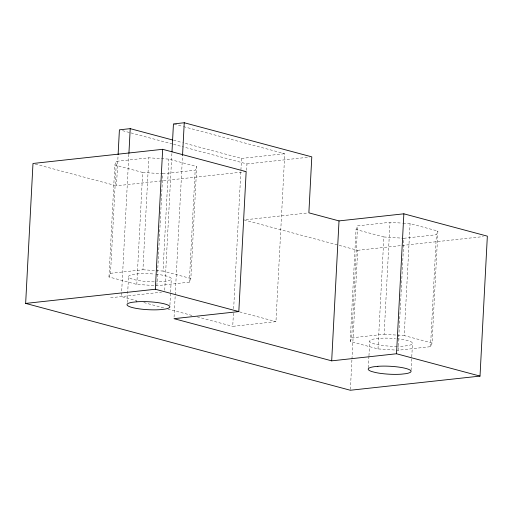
<?xml version="1.0" encoding="UTF-8"?>
<svg xmlns="http://www.w3.org/2000/svg" width="513" height="513" viewBox="0 0 513 513"><rect width="100%" height="100%" fill="white"/><g stroke="black" fill="none" stroke-linecap="round" stroke-linejoin="round"><path stroke-width="0.38" stroke-dasharray="2.56 1.92" d="M108.98 276.969L114.848 165.013L116.38 161.351L148.802 157.812L168.886 159.113L196.716 166.558L190.849 278.508L189.316 282.169L156.895 285.715L136.811 284.414L108.98 276.969L110.513 273.307L116.38 161.351M246.157 171.643L116.477 185.802L118.067 155.413M128.872 154.233L121.414 296.578L136.875 300.708M127.179 302.458L128.519 276.866M136.811 284.414L142.678 172.458L114.848 165.013M110.513 273.307L142.935 269.767L148.802 157.812M156.895 285.715L162.762 173.76L195.184 170.22L196.716 166.558M190.849 278.508L163.019 271.069L168.886 159.113M164.724 290.255L171.893 153.515M169.925 304.998L170.553 293.006M170.598 292.205L171.31 278.61M174.067 317.066L182.532 155.529M189.316 282.169L195.184 170.22M183.494 126.615L284.76 153.701L275.962 321.632L232.735 326.351L233.447 312.757M233.652 308.755L241.533 158.421L182.782 142.704M246.625 170.342L246.958 163.942L184.347 147.193M403.122 223.174L410.079 223.623L437.903 231.068L432.036 343.024L430.51 346.685L398.088 350.225L378.004 348.923L350.174 341.478L356.041 229.523L357.574 225.867L389.995 222.321L402.352 223.123M350.174 341.478L351.706 337.817L357.574 225.867M350.373 389.457L351.924 359.87M351.969 359.068L357.664 250.312L244.028 219.917L308.076 212.927M368.334 367.783L368.918 356.586M368.962 355.791L369.719 341.395M378.004 348.923L383.871 236.968L356.041 229.523M351.706 337.817L384.128 334.277L389.995 222.321M398.088 350.225L403.955 238.269L436.377 234.73L437.903 231.068M432.036 343.024L404.212 335.579L410.079 223.623M411.073 370.296L412.497 343.107M430.51 346.685L436.377 234.73M241.533 158.421L284.76 153.701M246.958 163.942L309.429 157.119M357.664 250.312L483.374 236.589M110.609 297.758L161.499 292.198M142.678 172.458L162.762 173.76M383.871 236.968L403.955 238.269M142.935 269.767L163.019 271.069M384.128 334.277L404.212 335.579M174.215 124.133L182.718 126.41M173.503 140.222L182.006 142.499M122.498 130.655L130.231 132.72M131.001 132.925L172.746 144.095M173.522 144.3L183.571 146.987M35.301 164.089L116.477 185.802M239.629 311.91L275.962 321.632M143.832 302.574L164.705 308.153M167.796 308.98L192.535 315.598M197.172 316.842L232.735 326.351M155.907 274.211A21.456 3.982 3 0 1 165.846 281.214L161.595 281.675A21.456 3.982 3 0 1 156.548 281.868M154.227 281.861A21.456 3.982 3 0 1 131.328 278.783A21.456 3.982 3 0 1 133.983 274.269L138.234 273.807A21.456 3.982 3 0 1 154.355 274.064M397.017 338.715A21.456 3.982 3 0 1 407.091 345.717L402.852 346.179A21.456 3.982 3 0 1 397.819 346.378M397.056 346.384A21.456 3.982 3 0 1 372.977 343.46A21.456 3.982 3 0 1 375.118 338.785L379.357 338.324A21.456 3.982 3 0 1 395.465 338.567"/><path stroke-width="0.77" d="M480.014 376.093L350.334 390.252L25.65 303.414L32.986 163.474L162.666 149.309L246.157 171.643L238.821 311.583L173.984 318.663L331.687 360.844L396.523 353.765L480.014 376.093L487.35 236.153L403.859 213.818L339.016 220.904L308.871 212.837L311.801 156.863L184.25 122.748L173.445 123.928L171.977 151.912M118.105 154.618L119.407 129.827L130.212 128.648L172.734 140.017M128.917 153.438L130.212 128.648M238.821 311.583L155.336 289.249L162.666 149.309M182.532 155.529L184.25 122.748M331.687 360.844L339.016 220.904M396.523 353.765L403.859 213.818M25.65 303.414L155.336 289.249M136.766 301.791L132.514 302.253A21.456 3.982 3 0 0 132.162 307.499A21.456 3.982 3 0 0 160.127 309.66L164.378 309.198A21.456 3.982 3 0 0 164.731 303.959A21.456 3.982 3 0 0 136.766 301.791M377.889 366.308L373.656 366.776A21.456 3.982 3 0 0 371.72 371.521L375.375 372.489A21.456 3.982 3 0 0 401.39 374.169L405.623 373.701A21.456 3.982 3 0 0 405.873 368.456A21.456 3.982 3 0 0 377.889 366.308"/></g></svg>
